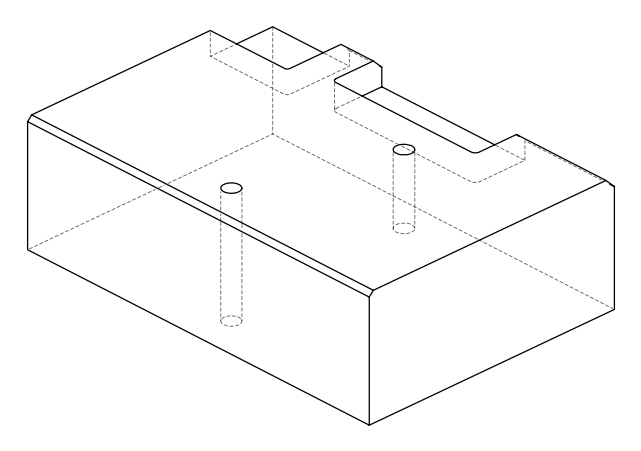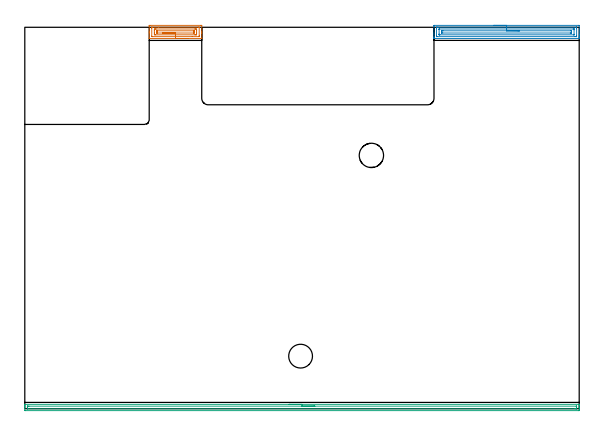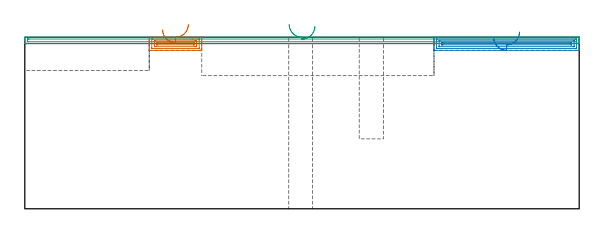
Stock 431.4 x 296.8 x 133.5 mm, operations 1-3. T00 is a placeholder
(PLAN: 10 operations, 7 tool changes, 169.4 min)
(1 AREA_MILL | FG_CHAMFER_SURFACE | UGT0205_001 | 1.53 min | 2748 mm3)
(2 AREA_MILL_1 | FG_CHAMFER_SURFACE_1 | UGT0205_001 | 3.84 min | 6188 mm3)
(3 AREA_MILL_2 | FG_CHAMFER_SURFACE_2 | UGT0205_001 | 7.08 min | 5178 mm3)
(4 MILL_CORNER_NOTCH_RECTANGULAR | CORNER_NOTCH_RECTANGULAR | NXT0201_008 | Follow Part, ap 1.5, ae 75% | 72.48 min | 189173 mm3)
(5 MILL_SLOT | SLOT_PARTIAL_RECTANGULAR | NXT0201_013 | Follow Part, ap 2.5, ae 75% | 82.24 min | 324880 mm3)
(6 MILL_BLIND_HOLE_FROM_SOLID_MATERIAL | STEP1POCKET | NXT0201_012 | Spiral | 0.95 min | 22156 mm3)
(7 SPOT_DRILL | STEP1HOLE | NXT0321_9005460120000 | 0.05 min | 216 mm3)
(8 DRILL_BLIND_HOLE_INTO_CENTER | STEP1HOLE | NXT0301_046 | 0.05 min | 357 mm3)
(9 GUN_DRILL_THROUGH_HOLE | STEP1HOLE | UGT0307_003 | 0.63 min | 4652 mm3)
(10 SPADE_DRILL_TO_ENLARGE_THROUGH_HOLE | STEP1HOLE | UGT0306_009 | 0.57 min | 30588 mm3)
(TOOL UGT0205_001 | Chamfer Mill 20 x 3 x 45 deg. | D20 FL50 Z2)
(TOOL NXT0201_008 | ENDMILL 6mm [2P460-0600-NA 1630] | D6 FL26 Z6)
(TOOL NXT0201_013 | ENDMILL 10mm | D10 FL30 Z4)
(TOOL NXT0201_012 | ENDMILL 16mm [2P460-1600-NA 1630] | D16 FL38 Z6)
(TOOL NXT0321_9005460120000 | NC Spot Drill, 142deg, 12mm, Carbide, Uncoated | D12 PA142 FL30 Z2)
(TOOL NXT0301_046 | Carbide Drill 7.5mm [860.1-0750-038A1-MM 2214] | D7.5 PA140 FL53 Z2)
(TOOL UGT0307_003 | Gun Drill 7 mm | D7 PA130 FL24 Z1)
(TOOL UGT0306_009 | Spade Drill 18.5mm | D18.5 PA132 FL10 Z2)
(OP 1 AREA_MILL)
G17 G21 G94 G90
T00 M6
G54
G17 G0 G90 X127.25 Y288.1 S1061 M3
G43 Z143.5 H0
G94 G1 X127.212 Z142.628 F250.
X127.098 Z141.763
X126.909 Z140.912
X126.647 Z140.08
X126.313 Z139.274
X125.91 Z138.5
X125.441 Z137.764
X124.91 Z137.072
X124.321 Z136.429
X123.678 Z135.839
X122.986 Z135.308
X122.25 Z134.84
X121.476 Z134.437
X120.67 Z134.103
X119.838 Z133.841
X118.986 Z133.652
X118.122 Z133.538
X117.25 Z133.5
X96.872
X96.81 Y288.104 Z133.49
X96.806 Y288.127 Z133.467
X96.8 Y288.304 Z133.294
Y292.451 Z129.147
Y293.197 Z128.397
Y297.671 Z123.925
X96.802 Y298.188 Z123.408
X96.806 Y298.291 Z123.305
X97.315 Y298.3 Z123.3
X137.185
X137.451 Y298.296 Z123.302
X137.69 Y298.291 Z123.305
X137.7 Y298.045 Z123.551
Y293.2 Z128.394
Y292.451 Z129.147
Y292.306 Z129.292
Y288.304 Z133.294
X137.694 Y288.127 Z133.467
X137.69 Y288.104 Z133.49
X137.628 Y288.1 Z133.5
X117.25
Y289.514 Z132.086
X99.195 Y289.515 Z132.085
X99.087 Y289.517 Z132.083
X98.98 Y289.521 Z132.079
X98.81 Y289.533 Z132.067
X98.807 Y289.623 Z131.977
X98.801 Y289.912 Z131.688
X98.8 Y296.172 Z125.428
X98.803 Y296.777 Z124.823
X98.806 Y296.849 Z124.751
X98.81 Y296.878 Z124.722
X98.871 Y296.881 Z124.719
X98.98 Y296.885 Z124.715
X104.184 Y296.886 Z124.714
X135.305 Y296.885 Z124.715
X135.413 Y296.883 Z124.717
X135.52 Y296.879 Z124.721
X135.69 Y296.867 Z124.733
X135.693 Y296.777 Z124.823
X135.699 Y296.488 Z125.112
X135.7 Y290.228 Z131.372
X135.697 Y289.623 Z131.977
X135.694 Y289.551 Z132.049
X135.69 Y289.522 Z132.078
X135.629 Y289.519 Z132.081
X135.52 Y289.515 Z132.085
X130.289 Y289.514 Z132.086
X117.25
Y290.928 Z130.672
X101.745 Y290.929 Z130.671
X101.335 Y290.931 Z130.669
X100.859 Y290.936 Z130.664
X100.807 Y291.412 Z130.188
X100.802 Y291.469 Z130.131
X100.8 Y292.306 Z129.294
Y294.154 Z127.446
X100.803 Y294.988 Z126.612
X100.805 Y295.043 Z126.557
X100.859 Y295.465 Z126.135
X101.269 Y295.468 Z126.132
X101.745 Y295.471 Z126.129
X102.152
X132.276
X132.755
X133.165 Y295.469 Z126.131
X133.641 Y295.465 Z126.135
X133.693 Y294.988 Z126.612
X133.698 Y294.931 Z126.669
X133.7 Y294.094 Z127.506
Y292.246 Z129.354
X133.697 Y291.412 Z130.188
X133.695 Y291.357 Z130.243
X133.641 Y290.936 Z130.664
X133.231 Y290.932 Z130.668
X132.755 Y290.929 Z130.671
X132.348
X117.25 Y290.928 Z130.672
Y292.343 Z129.257
X103.08
X102.88 Y292.345 Z129.255
X102.831 Y292.347 Z129.253
X102.814 Y292.349 Z129.251
X102.81 Y292.363 Z129.237
X102.807 Y292.432 Z129.168
X102.8 Y293.029 Z128.571
Y293.2 Z128.4
X102.802 Y293.922 Z127.678
X102.808 Y294.026 Z127.574
X102.81 Y294.051 Z127.549
X102.828 Y294.053 Z127.547
X102.88 Y294.055 Z127.545
X103.092 Y294.057 Z127.543
X131.419
X131.619 Y294.055 Z127.545
X131.668 Y294.053 Z127.547
X131.686 Y294.051 Z127.549
X131.69 Y294.037 Z127.563
X131.693 Y293.968 Z127.632
X131.7 Y293.371 Z128.229
Y293.2 Z128.4
X131.698 Y292.478 Z129.122
X131.692 Y292.374 Z129.226
X131.69 Y292.349 Z129.251
X131.672 Y292.347 Z129.253
X131.62 Y292.345 Z129.255
X131.408 Y292.343 Z129.257
X117.25
X116.378 Z129.295
X115.513 Z129.409
X114.662 Z129.598
X113.83 Z129.86
X113.024 Z130.194
X112.25 Z130.597
X111.514 Z131.066
X110.822 Z131.597
X110.179 Z132.186
X109.59 Z132.829
X109.058 Z133.522
X108.59 Z134.257
X108.187 Z135.031
X107.853 Z135.837
X107.591 Z136.669
X107.402 Z137.521
X107.288 Z138.386
X107.25 Z139.257
G0 Z143.5
M5
M2
(OP 2 AREA_MILL_1)
G17 G21 G94 G90
T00 M6
G54
G17 G0 G90 X364.9 Y298.3 S1061 M3
G43 Z143.5 H0
Z133.3
G94 G1 X364.938 Z132.428 F250.
X365.052 Z131.564
X365.241 Z130.712
X365.503 Z129.88
X365.837 Z129.074
X366.24 Z128.3
X366.708 Z127.564
X367.24 Z126.872
X367.829 Z126.229
X368.472 Z125.64
X369.164 Z125.108
X369.9 Z124.64
X370.674 Z124.237
X371.48 Z123.903
X372.312 Z123.641
X373.164 Z123.452
X374.028 Z123.338
X374.9 Z123.3
X430.773
X431.399 Y298.298
X431.4 Y291.412 Z130.183
Y289.983 Z131.614
Y289.623 Z131.972
Y288.905 Z132.695
Y288.606 Z132.994
Y288.14 Z133.451
X431.391 Y288.103 Z133.488
X431.221 Y288.1 Z133.5
X318.58
X318.41 Y288.103 Z133.488
X318.406 Y288.171 Z133.421
X318.4 Y288.606 Z132.993
Y288.904 Z132.695
Y289.623 Z131.972
Y290.877 Z130.72
Y292.306 Z129.29
Y297.671 Z123.927
X318.402 Y297.94 Z123.658
X318.41 Y298.292 Z123.306
X318.761 Y298.299 Z123.299
X374.9 Y298.3 Z123.3
Y296.886 Z124.714
X429.094 Y296.885 Z124.715
X429.313 Y296.883 Z124.717
X429.374 Y296.879 Z124.721
X429.392 Y296.876 Z124.724
X429.394 Y296.871 Z124.729
X429.398 Y296.836 Z124.764
X429.399 Y296.777 Z124.823
X429.4 Y296.362 Z125.238
X429.399 Y290.104 Z131.496
X429.392 Y289.623 Z131.977
X429.39 Y289.527 Z132.073
X429.203 Y289.519 Z132.081
X429.093 Y289.516 Z132.084
X428.985 Y289.515 Z132.085
X428.2 Y289.514 Z132.086
X320.706 Y289.515 Z132.085
X320.487 Y289.518 Z132.082
X320.426 Y289.521 Z132.079
X320.408 Y289.524 Z132.076
X320.406 Y289.529 Z132.071
X320.402 Y289.564 Z132.036
X320.401 Y289.623 Z131.977
X320.4 Y290.038 Z131.562
X320.401 Y296.296 Z125.304
X320.408 Y296.777 Z124.823
X320.41 Y296.874 Z124.726
X320.597 Y296.881 Z124.719
X320.707 Y296.884 Z124.716
X320.815 Y296.885 Z124.715
X321.6 Y296.886 Z124.714
X374.9
Y295.472 Z126.128
X426.714 Y295.471 Z126.129
X427.197 Y295.47 Z126.13
X427.358 Y295.468 Z126.132
X427.383 Y295.466 Z126.134
X427.39 Y295.464 Z126.136
X427.393 Y295.434 Z126.166
X427.398 Y295.326 Z126.274
X427.4 Y294.786 Z126.814
Y291.412 Z130.188
X427.399 Y291.21 Z130.39
X427.394 Y291.007 Z130.593
X427.39 Y290.95 Z130.65
X427.385 Y290.934 Z130.666
X427.377 Y290.933 Z130.667
X427.318 Y290.93 Z130.67
X427.197 Y290.929 Z130.671
X323.086
X322.603 Y290.93 Z130.67
X322.442 Y290.932 Z130.668
X322.417 Y290.934 Z130.666
X322.41 Y290.936 Z130.664
X322.407 Y290.966 Z130.634
X322.402 Y291.074 Z130.526
X322.4 Y291.614 Z129.986
Y294.988 Z126.612
X322.401 Y295.19 Z126.41
X322.406 Y295.393 Z126.207
X322.41 Y295.45 Z126.15
X322.415 Y295.466 Z126.134
X322.423 Y295.467 Z126.133
X322.482 Y295.47 Z126.13
X322.603 Y295.471 Z126.129
X374.9 Y295.472 Z126.128
Y294.057 Z127.543
X424.552
X425.373 Y294.052 Z127.548
X425.39 Y294.05 Z127.55
X425.394 Y294.029 Z127.571
X425.398 Y293.975 Z127.625
X425.4 Y293.865 Z127.735
Y293.647 Z127.953
Y292.758 Z128.842
X425.399 Y292.537 Z129.063
X425.398 Y292.426 Z129.174
X425.394 Y292.371 Z129.229
X425.39 Y292.35 Z129.25
X425.368 Y292.348 Z129.252
X424.515 Y292.343 Z129.257
X424.479
X325.248
X324.427 Y292.349 Z129.251
X324.41 Y292.35 Z129.25
X324.406 Y292.371 Z129.229
X324.402 Y292.425 Z129.175
X324.4 Y292.535 Z129.065
Y292.753 Z128.847
Y293.642 Z127.958
Y293.864 Z127.736
X324.402 Y293.974 Z127.626
X324.406 Y294.029 Z127.571
X324.41 Y294.05 Z127.55
X324.432 Y294.052 Z127.548
X325.285 Y294.057 Z127.543
X325.321
X374.9
X375.772 Z127.581
X376.636 Z127.695
X377.488 Z127.883
X378.32 Z128.146
X379.126 Z128.48
X379.9 Z128.882
X380.636 Z129.351
X381.328 Z129.882
X381.971 Z130.472
X382.56 Z131.115
X383.092 Z131.807
X383.56 Z132.543
X383.963 Z133.316
X384.297 Z134.122
X384.559 Z134.954
X384.748 Z135.806
X384.862 Z136.671
X384.9 Z137.543
G0 Z143.5
M5
M2
(OP 3 AREA_MILL_2)
G17 G21 G94 G90
T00 M6
G54
G17 G0 G90 X205.7 Y3.4 S1061 M3
G43 Z143.5 H0
G94 G1 X205.738 Z142.628 F250.
X205.852 Z141.763
X206.041 Z140.912
X206.303 Z140.08
X206.637 Z139.274
X207.04 Z138.5
X207.508 Z137.764
X208.04 Z137.072
X208.629 Z136.429
X209.272 Z135.839
X209.964 Z135.308
X210.7 Z134.84
X211.474 Z134.437
X212.28 Z134.103
X213.112 Z133.841
X213.963 Z133.652
X214.828 Z133.538
X215.7 Z133.5
X431.216
X431.39 Y3.397 Z133.488
X431.398 Y3.287 Z133.379
X431.4 Y3.172 Z133.272
Y2.967 Z133.067
Y2.253 Z132.348
Y1.028 Z131.124
Y0.515 Z130.61
Y-0.097 Z129.998
Y-0.354 Z129.742
Y-0.967 Z129.129
X431.397 Y-1.223 Z128.873
X431.39 Y-1.494 Z128.603
X431.053 Y-1.498 Z128.6
X430.769 Y-1.5
X0.631
X0.347 Y-1.498
X0.01 Y-1.494 Z128.603
X0. Y-1.223 Z128.873
Y0.515 Z130.61
Y1.897 Z131.993
Y2.253 Z132.348
Y2.967 Z133.067
Y3.172 Z133.272
X0.002 Y3.287 Z133.379
X0.01 Y3.397 Z133.488
X0.184 Y3.4 Z133.5
X215.7
Y1.986 Z132.086
X428.981 Y1.985 Z132.085
X429.258 Y1.984 Z132.084
X429.348 Y1.981 Z132.081
X429.386 Y1.979 Z132.079
X429.39 Y1.959 Z132.059
X429.397 Y1.849 Z131.949
X429.399 Y1.384 Z131.484
X429.4 Y0.977 Z131.077
Y0.515 Z130.615
X429.398 Y0.11 Z130.21
X429.393 Y-0.028 Z130.072
X429.39 Y-0.072 Z130.028
X429.365 Y-0.079 Z130.021
X429.29 Y-0.081 Z130.019
X428.981 Y-0.084 Z130.016
X428.705 Y-0.085 Z130.015
X428.086 Y-0.086 Z130.014
X2.419 Y-0.085 Z130.015
X2.142 Y-0.084 Z130.016
X2.052 Y-0.081 Z130.019
X2.014 Y-0.079 Z130.021
X2.01 Y-0.059 Z130.041
X2.003 Y0.051 Z130.151
X2.001 Y0.515 Z130.615
X2. Y0.923 Z131.023
Y1.384 Z131.484
X2.002 Y1.79 Z131.89
X2.007 Y1.927 Z132.027
X2.01 Y1.972 Z132.072
X2.035 Y1.979 Z132.079
X2.11 Y1.981 Z132.081
X2.419 Y1.984 Z132.084
X2.695 Y1.985 Z132.085
X3.314 Y1.986 Z132.086
X215.7
X216.572 Z132.124
X217.436 Z132.238
X218.288 Z132.426
X219.12 Z132.689
X219.926 Z133.023
X220.7 Z133.425
X221.436 Z133.894
X222.128 Z134.425
X222.771 Z135.015
X223.36 Z135.658
X223.891 Z136.35
X224.36 Z137.086
X224.763 Z137.859
X225.097 Z138.665
X225.359 Z139.497
X225.548 Z140.349
X225.662 Z141.214
X225.7 Z142.086
G0 Z143.5
M5
M2
